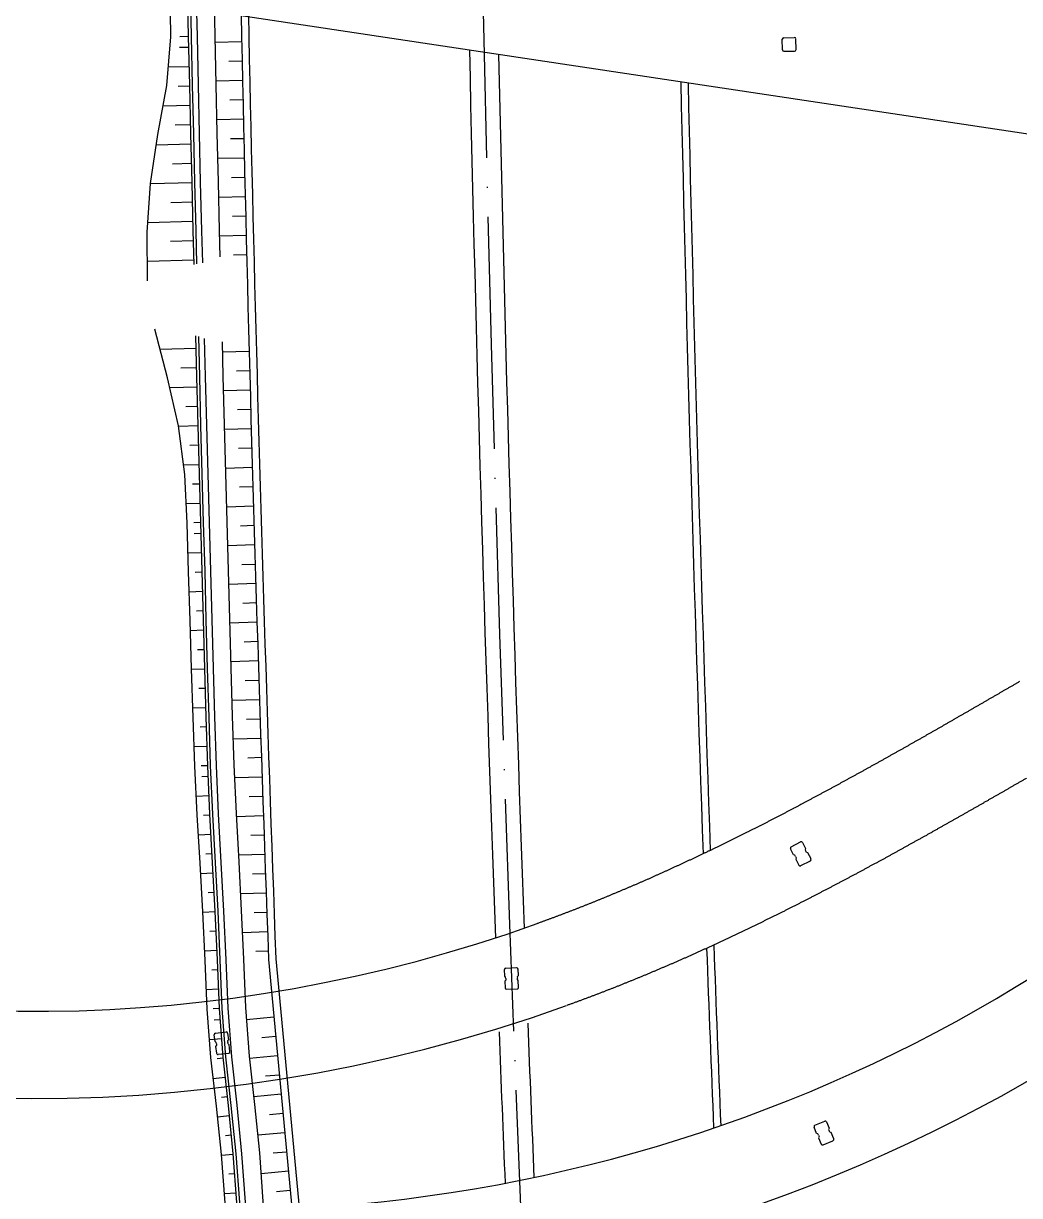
# Model space of a CAD drawing. Header units: inches. Extents: x 499362 to 502582, y 2542122 to 2545349.
# Drawn here: x 501298.8 to 501401.6, y 2543410.5 to 2543531.6 of the extents above; entities that cross this region are included whole.
import ezdxf

# ---------------------------------------------------------------- set-up
doc = ezdxf.new("R2010")
doc.units = ezdxf.units.IN
doc.header["$MEASUREMENT"] = 0
doc.linetypes.add('ACAD_ISO04W100', pattern=[30, 24, -3, 0, -3])
doc.layers.add('0-段落划分', color=2, linetype='Continuous')
doc.layers.add('桥-立柱', color=5, linetype='Continuous')

# ---------------------------------------------------------------- blocks, each defined once
blk = doc.blocks.new('A$C035667EC')
at = {"layer": '桥-立柱', "color": 1, "linetype": 'Continuous'}
for p, q in [((501377.16, 2543528.89), (501377.14, 2543529.99)), ((501377.29, 2543530.14), (501378.38, 2543530.16)), ((501378.56, 2543528.91), (501378.54, 2543530.01)), ((501377.31, 2543528.74), (501378.41, 2543528.76)), ((501378.05, 2543446.53), (501379.03, 2543447.04)), ((501379.23, 2543446.97), (501379.55, 2543446.35)), ((501378.31, 2543445.71), (501377.99, 2543446.33)), ((501378.45, 2543445.66), (501378.31, 2543445.71)), ((501379.55, 2543446.35), (501379.51, 2543446.22)), ((501379.51, 2543446.22), (501379.58, 2543446.09)), ((501379.65, 2543445.95), (501379.58, 2543446.09)), ((501379.78, 2543445.91), (501379.65, 2543445.95)), ((501380.11, 2543445.29), (501379.78, 2543445.91)), ((501378.51, 2543445.53), (501378.45, 2543445.66)), ((501378.51, 2543445.53), (501378.58, 2543445.4)), ((501378.58, 2543445.4), (501378.54, 2543445.26)), ((501378.54, 2543445.26), (501378.86, 2543444.64)), ((501379.07, 2543444.58), (501380.04, 2543445.09)), ((501348.47, 2543433.15), (501348.44, 2543433.85)), ((501348.58, 2543434), (501349.68, 2543434.04)), ((501349.84, 2543433.9), (501349.87, 2543433.2)), ((501348.57, 2543433.05), (501348.47, 2543433.15)), ((501348.58, 2543432.75), (501348.49, 2543432.65)), ((501348.49, 2543432.65), (501348.51, 2543431.95)), ((501348.58, 2543432.9), (501348.57, 2543433.05)), ((501348.58, 2543432.9), (501348.58, 2543432.75)), ((501349.87, 2543433.2), (501349.77, 2543433.1)), ((501349.77, 2543433.1), (501349.78, 2543432.95)), ((501349.78, 2543432.8), (501349.78, 2543432.95)), ((501349.88, 2543432.7), (501349.78, 2543432.8)), ((501349.91, 2543432), (501349.88, 2543432.7)), ((501348.67, 2543431.8), (501349.77, 2543431.84)), ((501318.56, 2543426.4), (501318.47, 2543427.09)), ((501318.67, 2543426.31), (501318.56, 2543426.4)), ((501318.6, 2543427.26), (501319.7, 2543427.39)), ((501318.69, 2543426.16), (501318.67, 2543426.31)), ((501319.86, 2543427.26), (501319.95, 2543426.57)), ((501319.95, 2543426.57), (501319.86, 2543426.46)), ((501319.86, 2543426.46), (501319.88, 2543426.31)), ((501319.9, 2543426.16), (501319.88, 2543426.31)), ((501318.71, 2543426.01), (501318.62, 2543425.9)), ((501318.62, 2543425.9), (501318.71, 2543425.21)), ((501318.69, 2543426.16), (501318.71, 2543426.01)), ((501318.88, 2543425.08), (501319.97, 2543425.21)), ((501320.01, 2543426.07), (501319.9, 2543426.16)), ((501320.1, 2543425.38), (501320.01, 2543426.07)), ((501380.51, 2543417.76), (501381.52, 2543418.18)), ((501381.72, 2543418.1), (501381.99, 2543417.45)), ((501380.69, 2543416.91), (501380.42, 2543417.56)), ((501380.82, 2543416.86), (501380.69, 2543416.91)), ((501380.88, 2543416.72), (501380.82, 2543416.86)), ((501380.88, 2543416.72), (501380.94, 2543416.58)), ((501381.99, 2543417.45), (501381.93, 2543417.32)), ((501381.93, 2543417.32), (501381.99, 2543417.18)), ((501382.05, 2543417.04), (501381.99, 2543417.18)), ((501382.18, 2543416.99), (501382.05, 2543417.04)), ((501382.45, 2543416.34), (501382.18, 2543416.99)), ((501380.94, 2543416.58), (501380.89, 2543416.45)), ((501380.89, 2543416.45), (501381.15, 2543415.81)), ((501381.35, 2543415.72), (501382.37, 2543416.15))]:
    blk.add_line(p, q, dxfattribs=at)
for centre, start, end in [((501377.29, 2543529.99), 91.0286, 181.0286), ((501378.39, 2543530.01), 1.0286, 91.0286), ((501377.31, 2543528.89), 181.0286, 271.0286), ((501378.41, 2543528.91), 271.0286, 1.0286), ((501379.1, 2543446.9), 27.4573, 117.4573), ((501378.12, 2543446.4), 117.4573, 207.4573), ((501379, 2543444.71), 207.4573, 297.4573), ((501379.97, 2543445.22), 297.4573, 27.4573), ((501348.59, 2543433.85), 92.1627, 182.1627), ((501349.69, 2543433.89), 2.1627, 92.1627), ((501348.66, 2543431.95), 182.1627, 272.1627), ((501349.76, 2543431.99), 272.1627, 2.1627), ((501318.62, 2543427.11), 97.0679, 187.0679), ((501319.71, 2543427.25), 7.0679, 97.0679), ((501318.86, 2543425.22), 187.0679, 277.0679), ((501319.95, 2543425.36), 277.0679, 7.0679), ((501381.58, 2543418.04), 22.561, 112.561), ((501380.56, 2543417.62), 112.561, 202.561), ((501381.29, 2543415.86), 202.561, 292.561), ((501382.31, 2543416.29), 292.561, 22.561)]:
    blk.add_arc(centre, 0.15, start, end, dxfattribs=at)
blk = doc.blocks.new('A$C3A006F90')
at = {"layer": '0-段落划分', "color": 2}
for p, q in [((501806.55, 2543459.27), (501246.95, 2543543.62)), ((501324.08, 2543434.89), (501331.6, 2543354.85)), ((501324.83, 2543434.96), (501332.35, 2543354.92))]:
    blk.add_line(p, q, dxfattribs=at)
at = {"layer": '0-段落划分', "color": 2, "linetype": 'Continuous'}
for p, q in [((501315.83, 2543530.26), (501314.92, 2543530.24)), ((501321.3, 2543529.71), (501318.58, 2543529.65)), ((501315.86, 2543529.14), (501314.88, 2543529.12)), ((501315.9, 2543527.14), (501313.73, 2543527.09)), ((501321.34, 2543527.71), (501319.98, 2543527.68)), ((501321.39, 2543525.71), (501318.66, 2543525.65)), ((501315.94, 2543525.14), (501314.75, 2543525.11)), ((501321.43, 2543523.71), (501320.07, 2543523.68)), ((501315.99, 2543523.14), (501313.18, 2543523.07)), ((501316.03, 2543521.14), (501314.43, 2543521.1)), ((501321.48, 2543521.71), (501318.76, 2543521.65)), ((501321.52, 2543519.71), (501320.16, 2543519.68)), ((501316.08, 2543519.14), (501312.48, 2543519.05)), ((501321.57, 2543517.71), (501318.85, 2543517.65)), ((501316.13, 2543517.14), (501314.15, 2543517.09)), ((501316.18, 2543515.14), (501311.88, 2543515.04)), ((501321.62, 2543515.71), (501320.26, 2543515.68)), ((501321.67, 2543513.71), (501318.94, 2543513.64)), ((501316.23, 2543513.14), (501313.98, 2543513.09)), ((501316.27, 2543511.14), (501311.61, 2543511.03)), ((501321.71, 2543511.71), (501320.35, 2543511.68)), ((501316.32, 2543509.14), (501313.94, 2543509.08)), ((501321.76, 2543509.71), (501319.04, 2543509.64)), ((501321.81, 2543507.71), (501320.45, 2543507.68)), ((501316.37, 2543507.14), (501311.57, 2543507.02)), ((501316.6, 2543498.02), (501312.87, 2543497.93)), ((501322.07, 2543497.72), (501319.34, 2543497.64)), ((501316.65, 2543496.02), (501315.02, 2543495.98)), ((501322.13, 2543495.72), (501320.76, 2543495.68)), ((501316.7, 2543494.02), (501313.88, 2543493.95)), ((501322.18, 2543493.72), (501319.44, 2543493.64)), ((501316.75, 2543492.02), (501315.54, 2543491.99)), ((501322.24, 2543491.72), (501320.86, 2543491.68)), ((501316.8, 2543490.02), (501314.78, 2543489.97)), ((501322.29, 2543489.72), (501319.54, 2543489.64)), ((501316.85, 2543488.02), (501315.95, 2543488)), ((501322.35, 2543487.72), (501320.97, 2543487.68)), ((501316.91, 2543486.02), (501315.3, 2543485.98)), ((501322.41, 2543485.72), (501319.65, 2543485.64)), ((501316.97, 2543484.02), (501316.22, 2543484)), ((501322.46, 2543483.72), (501321.09, 2543483.68)), ((501317.02, 2543482.02), (501315.58, 2543481.98)), ((501322.52, 2543481.72), (501319.77, 2543481.64)), ((501317.08, 2543480.03), (501316.38, 2543480)), ((501322.58, 2543479.72), (501321.2, 2543479.68)), ((501317.11, 2543478.9), (501316.41, 2543478.88)), ((501322.64, 2543477.72), (501319.88, 2543477.64)), ((501317.17, 2543476.9), (501315.77, 2543476.86)), ((501317.22, 2543474.9), (501316.52, 2543474.88)), ((501322.7, 2543475.72), (501321.32, 2543475.68)), ((501322.76, 2543473.73), (501319.99, 2543473.64)), ((501317.27, 2543472.9), (501315.89, 2543472.86)), ((501322.82, 2543471.73), (501321.43, 2543471.68)), ((501317.33, 2543470.9), (501316.64, 2543470.88)), ((501317.38, 2543468.9), (501316.02, 2543468.86)), ((501322.89, 2543469.73), (501320.09, 2543469.64)), ((501322.95, 2543467.73), (501321.55, 2543467.68)), ((501317.43, 2543466.9), (501316.76, 2543466.88)), ((501323.01, 2543465.73), (501320.2, 2543465.64)), ((501317.49, 2543464.9), (501316.15, 2543464.86)), ((501317.55, 2543462.9), (501316.88, 2543462.88)), ((501323.08, 2543463.73), (501321.67, 2543463.69)), ((501323.14, 2543461.73), (501320.32, 2543461.64)), ((501317.61, 2543460.9), (501316.28, 2543460.86)), ((501323.21, 2543459.73), (501321.8, 2543459.69)), ((501317.67, 2543458.91), (501317.01, 2543458.88)), ((501317.74, 2543456.91), (501316.41, 2543456.86)), ((501323.28, 2543457.73), (501320.45, 2543457.64)), ((501323.34, 2543455.74), (501321.93, 2543455.69)), ((501317.8, 2543454.91), (501317.14, 2543454.89)), ((501317.86, 2543453.78), (501317.19, 2543453.75)), ((501323.41, 2543453.74), (501320.6, 2543453.64)), ((501317.94, 2543451.78), (501316.62, 2543451.72)), ((501323.48, 2543451.74), (501322.08, 2543451.69)), ((501318.03, 2543449.78), (501317.38, 2543449.75)), ((501323.55, 2543449.74), (501320.78, 2543449.64)), ((501318.14, 2543447.79), (501316.84, 2543447.72)), ((501323.62, 2543447.74), (501322.25, 2543447.69)), ((501318.25, 2543445.79), (501317.61, 2543445.75)), ((501323.69, 2543445.74), (501321, 2543445.65)), ((501318.36, 2543443.79), (501317.07, 2543443.73)), ((501323.76, 2543443.74), (501322.43, 2543443.69)), ((501318.47, 2543441.8), (501317.83, 2543441.76)), ((501323.83, 2543441.74), (501321.21, 2543441.65)), ((501318.57, 2543439.8), (501317.3, 2543439.74)), ((501323.9, 2543439.74), (501322.61, 2543439.7)), ((501318.66, 2543437.8), (501318.03, 2543437.77)), ((501323.98, 2543437.75), (501321.41, 2543437.65)), ((501318.75, 2543435.8), (501317.49, 2543435.75)), ((501324.05, 2543435.75), (501322.77, 2543435.7)), ((501318.84, 2543433.8), (501318.21, 2543433.78)), ((501318.92, 2543431.81), (501317.65, 2543431.76)), ((501319, 2543429.81), (501318.36, 2543429.78)), ((501324.64, 2543428.92), (501321.82, 2543428.65)), ((501319.08, 2543428.66), (501318.46, 2543428.61)), ((501319.23, 2543426.67), (501317.98, 2543426.57)), ((501324.83, 2543426.93), (501323.4, 2543426.79)), ((501319.39, 2543424.67), (501318.77, 2543424.6)), ((501325.02, 2543424.93), (501322.13, 2543424.66)), ((501319.61, 2543422.68), (501318.38, 2543422.55)), ((501325.21, 2543422.94), (501323.78, 2543422.81)), ((501319.83, 2543420.7), (501319.22, 2543420.63)), ((501325.39, 2543420.95), (501322.57, 2543420.69)), ((501320.04, 2543418.71), (501318.82, 2543418.58)), ((501325.58, 2543418.96), (501324.18, 2543418.83)), ((501320.24, 2543416.72), (501319.64, 2543416.66)), ((501325.77, 2543416.97), (501322.98, 2543416.71)), ((501320.44, 2543414.73), (501319.24, 2543414.64)), ((501325.95, 2543414.98), (501324.57, 2543414.85)), ((501326.14, 2543412.99), (501323.32, 2543412.72)), ((501320.59, 2543412.73), (501319.99, 2543412.69)), ((501320.73, 2543410.74), (501319.53, 2543410.65)), ((501326.33, 2543411), (501324.9, 2543410.86))]:
    blk.add_line(p, q, dxfattribs=at)
at = {"layer": '0-段落划分', "color": 2, "linetype": 'Continuous', "flags": 128}
for points in [[(501314, 2543530.22), (501313.92, 2543535.25), (501313.93, 2543540.28), (501314.05, 2543545.31), (501314.22, 2543550.34), (501314.26, 2543555.37), (501314.26, 2543555.37)], [(501315.83, 2543530.26), (501315.72, 2543535.29), (501315.62, 2543540.31), (501315.51, 2543545.34), (501315.4, 2543550.36), (501315.3, 2543555.38), (501315.3, 2543555.38)], [(501316.13, 2543530.27), (501316.02, 2543535.29), (501315.92, 2543540.32), (501315.81, 2543545.34), (501315.7, 2543550.37), (501315.6, 2543555.39), (501315.6, 2543555.39)], [(501316.13, 2543530.27), (501316.02, 2543535.29), (501315.92, 2543540.32), (501315.81, 2543545.34), (501315.7, 2543550.37), (501315.6, 2543555.39), (501315.6, 2543555.39)], [(501316.73, 2543530.28), (501316.62, 2543535.31), (501316.52, 2543540.33), (501316.41, 2543545.35), (501316.3, 2543550.38), (501316.2, 2543555.4), (501316.2, 2543555.4)], [(501316.73, 2543530.28), (501316.62, 2543535.31), (501316.52, 2543540.33), (501316.41, 2543545.35), (501316.3, 2543550.38), (501316.2, 2543555.4), (501316.2, 2543555.4)], [(501318.56, 2543530.32), (501318.46, 2543535.34), (501318.35, 2543540.37), (501318.24, 2543545.39), (501318.13, 2543550.41), (501318.03, 2543555.43), (501318.03, 2543555.43)], [(501311.59, 2543505.02), (501311.54, 2543510.05), (501311.88, 2543515.09), (501312.65, 2543520.14), (501313.57, 2543525.19), (501314, 2543530.22), (501314, 2543530.22)], [(501316.39, 2543506.69), (501316.3, 2543510.17), (501316.18, 2543515.19), (501316.06, 2543520.22), (501315.94, 2543525.24), (501315.83, 2543530.26), (501315.83, 2543530.26)], [(501316.68, 2543506.76), (501316.6, 2543510.17), (501316.48, 2543515.2), (501316.36, 2543520.22), (501316.24, 2543525.25), (501316.13, 2543530.27), (501316.13, 2543530.27)], [(501316.68, 2543506.76), (501316.6, 2543510.17), (501316.48, 2543515.2), (501316.36, 2543520.22), (501316.24, 2543525.25), (501316.13, 2543530.27), (501316.13, 2543530.27)], [(501317.28, 2543506.88), (501317.2, 2543510.19), (501317.07, 2543515.21), (501316.96, 2543520.24), (501316.84, 2543525.26), (501316.73, 2543530.28), (501316.73, 2543530.28)], [(501317.28, 2543506.88), (501317.2, 2543510.19), (501317.07, 2543515.21), (501316.96, 2543520.24), (501316.84, 2543525.26), (501316.73, 2543530.28), (501316.73, 2543530.28)], [(501319.1, 2543507.49), (501319.03, 2543510.23), (501318.91, 2543515.26), (501318.79, 2543520.28), (501318.67, 2543525.3), (501318.56, 2543530.32), (501318.56, 2543530.32)], [(501315.67, 2543479.98), (501315.43, 2543485), (501314.77, 2543490.02), (501313.63, 2543495.01), (501312.33, 2543500.01), (501312.33, 2543500.03)], [(501317.08, 2543480.03), (501316.94, 2543485.05), (501316.8, 2543490.07), (501316.67, 2543495.1), (501316.57, 2543499.32)], [(501317.38, 2543480.03), (501317.24, 2543485.06), (501317.1, 2543490.08), (501316.97, 2543495.1), (501316.87, 2543499.27)], [(501317.38, 2543480.03), (501317.24, 2543485.06), (501317.1, 2543490.08), (501316.97, 2543495.1), (501316.87, 2543499.27)], [(501317.98, 2543480.05), (501317.84, 2543485.07), (501317.7, 2543490.1), (501317.57, 2543495.12), (501317.47, 2543499.05)], [(501317.98, 2543480.05), (501317.84, 2543485.07), (501317.7, 2543490.1), (501317.57, 2543495.12), (501317.47, 2543499.05)], [(501319.81, 2543480.11), (501319.67, 2543485.13), (501319.53, 2543490.15), (501319.4, 2543495.17), (501319.31, 2543498.71)], [(501316.48, 2543454.86), (501316.31, 2543459.89), (501316.14, 2543464.91), (501315.98, 2543469.93), (501315.82, 2543474.96), (501315.67, 2543479.98), (501315.67, 2543479.98)], [(501317.8, 2543454.91), (501317.64, 2543459.93), (501317.49, 2543464.95), (501317.35, 2543469.98), (501317.22, 2543475), (501317.08, 2543480.03), (501317.08, 2543480.03)], [(501318.1, 2543454.92), (501317.94, 2543459.94), (501317.79, 2543464.96), (501317.65, 2543469.99), (501317.52, 2543475.01), (501317.38, 2543480.03), (501317.38, 2543480.03)], [(501318.1, 2543454.92), (501317.94, 2543459.94), (501317.79, 2543464.96), (501317.65, 2543469.99), (501317.52, 2543475.01), (501317.38, 2543480.03), (501317.38, 2543480.03)], [(501318.7, 2543454.94), (501318.54, 2543459.96), (501318.39, 2543464.98), (501318.25, 2543470.01), (501318.12, 2543475.03), (501317.98, 2543480.05), (501317.98, 2543480.05)], [(501318.7, 2543454.94), (501318.54, 2543459.96), (501318.39, 2543464.98), (501318.25, 2543470.01), (501318.12, 2543475.03), (501317.98, 2543480.05), (501317.98, 2543480.05)], [(501320.54, 2543455), (501320.37, 2543460.02), (501320.22, 2543465.04), (501320.08, 2543470.06), (501319.95, 2543475.08), (501319.81, 2543480.11), (501319.81, 2543480.11)], [(501317.73, 2543429.76), (501317.54, 2543434.78), (501317.3, 2543439.8), (501317.01, 2543444.82), (501316.71, 2543449.84), (501316.48, 2543454.86), (501316.48, 2543454.86)], [(501319, 2543429.81), (501318.8, 2543434.83), (501318.57, 2543439.85), (501318.3, 2543444.87), (501318.03, 2543449.89), (501317.8, 2543454.91), (501317.8, 2543454.91)], [(501319.3, 2543429.82), (501319.1, 2543434.84), (501318.87, 2543439.86), (501318.6, 2543444.88), (501318.33, 2543449.9), (501318.1, 2543454.92), (501318.1, 2543454.92)], [(501319.3, 2543429.82), (501319.1, 2543434.84), (501318.87, 2543439.86), (501318.6, 2543444.88), (501318.33, 2543449.9), (501318.1, 2543454.92), (501318.1, 2543454.92)], [(501319.9, 2543429.84), (501319.7, 2543434.86), (501319.47, 2543439.88), (501319.2, 2543444.9), (501318.93, 2543449.92), (501318.7, 2543454.94), (501318.7, 2543454.94)], [(501319.9, 2543429.84), (501319.7, 2543434.86), (501319.47, 2543439.88), (501319.2, 2543444.9), (501318.93, 2543449.92), (501318.7, 2543454.94), (501318.7, 2543454.94)], [(501321.73, 2543429.91), (501321.53, 2543434.93), (501321.3, 2543439.95), (501321.04, 2543444.97), (501320.76, 2543449.98), (501320.54, 2543455), (501320.54, 2543455)], [(501319.84, 2543404.7), (501319.6, 2543409.72), (501319.23, 2543414.73), (501318.7, 2543419.74), (501318.13, 2543424.75), (501317.73, 2543429.76), (501317.73, 2543429.76)], [(501321.04, 2543404.75), (501320.8, 2543409.76), (501320.44, 2543414.78), (501319.93, 2543419.79), (501319.38, 2543424.79), (501319, 2543429.81), (501319, 2543429.81)], [(501321.34, 2543404.76), (501321.1, 2543409.78), (501320.74, 2543414.79), (501320.23, 2543419.8), (501319.68, 2543424.81), (501319.3, 2543429.82), (501319.3, 2543429.82)], [(501321.34, 2543404.76), (501321.1, 2543409.78), (501320.74, 2543414.79), (501320.23, 2543419.8), (501319.68, 2543424.81), (501319.3, 2543429.82), (501319.3, 2543429.82)], [(501321.94, 2543404.78), (501321.7, 2543409.8), (501321.34, 2543414.81), (501320.83, 2543419.82), (501320.28, 2543424.83), (501319.9, 2543429.84), (501319.9, 2543429.84)], [(501321.94, 2543404.78), (501321.7, 2543409.8), (501321.34, 2543414.81), (501320.83, 2543419.82), (501320.28, 2543424.83), (501319.9, 2543429.84), (501319.9, 2543429.84)], [(501323.77, 2543404.86), (501323.53, 2543409.88), (501323.17, 2543414.89), (501322.66, 2543419.9), (501322.11, 2543424.9), (501321.73, 2543429.91), (501321.73, 2543429.91)]]:
    blk.add_lwpolyline(points, dxfattribs=at)
at = {"layer": '0-段落划分', "color": 2, "flags": 128}
for points in [[(501401.64, 2543463.6, 0.000001), (501401.38, 2543463.45, 0.000004), (501401.11, 2543463.29, 0.000007), (501400.84, 2543463.13, 0.00001), (501400.57, 2543462.98, 0.000013), (501400.3, 2543462.82, 0.000015), (501400.03, 2543462.67, 0.000018), (501399.76, 2543462.51, 0.000021), (501399.49, 2543462.35, 0.000024), (501399.22, 2543462.2, 0.000026), (501398.95, 2543462.04, 0.000029), (501398.68, 2543461.89, 0.000032), (501398.41, 2543461.73, 0.000035), (501398.15, 2543461.58, 0.000038), (501397.88, 2543461.42, 0.00004), (501397.61, 2543461.26, 0.000043), (501397.34, 2543461.11, 0.000046), (501397.07, 2543460.95, 0.000049), (501396.8, 2543460.8, 0.000052), (501396.53, 2543460.64, 0.000054), (501396.26, 2543460.49, 0.000057), (501395.99, 2543460.33, 0.00006), (501395.72, 2543460.18, 0.000063), (501395.45, 2543460.02, 0.000066), (501395.18, 2543459.87, 0.000068), (501394.91, 2543459.71, 0.000071), (501394.64, 2543459.56, 0.000074), (501394.37, 2543459.4, 0.000077), (501394.11, 2543459.25, 0.000079), (501393.84, 2543459.09, 0.000082), (501393.57, 2543458.94, 0.000085), (501393.3, 2543458.78, 0.000088), (501393.03, 2543458.63, 0.000091), (501392.76, 2543458.47, 0.000093), (501392.49, 2543458.32, 0.000096), (501392.22, 2543458.17, 0.000099), (501391.95, 2543458.01, 0.000102), (501391.68, 2543457.86, 0.000105), (501391.41, 2543457.7, 0.000107), (501391.14, 2543457.55, 0.00011), (501390.87, 2543457.4, 0.000113), (501390.6, 2543457.24, 0.000116), (501390.33, 2543457.09, 0.000118), (501390.06, 2543456.94, 0.000121), (501389.79, 2543456.78, 0.000124), (501389.52, 2543456.63, 0.000126), (501389.25, 2543456.48, 0.000129), (501388.98, 2543456.33, 0.000132), (501388.7, 2543456.17, 0.000135), (501388.43, 2543456.02, 0.000138), (501388.16, 2543455.87, 0.00014), (501387.89, 2543455.72, 0.000143), (501387.62, 2543455.57, 0.000146), (501387.35, 2543455.41, 0.000149), (501387.08, 2543455.26, 0.000151), (501386.81, 2543455.11, 0.000154), (501386.54, 2543454.96, 0.000157), (501386.27, 2543454.81, 0.00016), (501385.99, 2543454.66, 0.000162), (501385.72, 2543454.51, 0.000165), (501385.45, 2543454.36, 0.000168), (501385.18, 2543454.21, 0.000171), (501384.91, 2543454.06, 0.000173), (501384.64, 2543453.91, 0.000176), (501384.36, 2543453.76, 0.000179), (501384.09, 2543453.61, 0.000182), (501383.82, 2543453.46, 0.000185), (501383.55, 2543453.31, 0.000187), (501383.27, 2543453.16, 0.00019), (501383, 2543453.01, 0.000193), (501382.73, 2543452.87, 0.000196), (501382.46, 2543452.72, 0.000198), (501382.18, 2543452.57, 0.000201), (501381.91, 2543452.42, 0.000204), (501381.64, 2543452.27, 0.000207), (501381.37, 2543452.13, 0.000209), (501381.09, 2543451.98, 0.000212), (501380.82, 2543451.83, 0.000215), (501380.55, 2543451.69, 0.000218), (501380.27, 2543451.54, 0.00022), (501380, 2543451.39, 0.000223), (501379.72, 2543451.25, 0.000226), (501379.45, 2543451.1, 0.000229), (501379.18, 2543450.96, 0.000231), (501378.9, 2543450.81, 0.000234), (501378.63, 2543450.67, 0.000237), (501378.35, 2543450.52, 0.00024), (501378.08, 2543450.38, 0.000242), (501377.8, 2543450.24, 0.000245), (501377.53, 2543450.09, 0.000248), (501377.25, 2543449.95, 0.000251), (501376.98, 2543449.8, 0.000253), (501376.7, 2543449.66, 0.000256), (501376.43, 2543449.52, 0.000259), (501376.15, 2543449.38, 0.000262), (501375.88, 2543449.24, 0.000264), (501375.6, 2543449.09, 0.000267), (501375.33, 2543448.95, 0.00027), (501375.05, 2543448.81, 0.000273), (501374.77, 2543448.67, 0.000275), (501374.5, 2543448.53, 0.000278), (501374.22, 2543448.39, 0.000281), (501373.94, 2543448.25, 0.000284), (501373.67, 2543448.11, 0.000286), (501373.39, 2543447.97, 0.000289), (501373.11, 2543447.83, 0.000292), (501372.84, 2543447.69, 0.000295), (501372.56, 2543447.56, 0.000297), (501372.28, 2543447.42, 0.0003), (501372, 2543447.28, 0.000303), (501371.73, 2543447.14, 0.000306), (501371.45, 2543447.01, 0.000308), (501371.17, 2543446.87, 0.000311), (501370.89, 2543446.73, 0.000314), (501370.61, 2543446.6, 0.000317), (501370.33, 2543446.46, 0.000319), (501370.05, 2543446.33, 0.000322), (501369.78, 2543446.19, 0.000325), (501369.5, 2543446.06, 0.000328), (501369.22, 2543445.92, 0.00033), (501368.94, 2543445.79, 0.000333), (501368.66, 2543445.66, 0.000336), (501368.38, 2543445.53, 0.000339), (501368.1, 2543445.39, 0.000341), (501367.82, 2543445.26, 0.000344), (501367.54, 2543445.13, 0.000347), (501367.26, 2543445, 0.000349), (501366.98, 2543444.87, 0.000352), (501366.7, 2543444.74, 0.000355), (501366.41, 2543444.61, 0.000358), (501366.13, 2543444.48, 0.00036), (501365.85, 2543444.35, 0.000363), (501365.57, 2543444.22, 0.000366), (501365.29, 2543444.09, 0.000369), (501365.01, 2543443.96, 0.000371), (501364.72, 2543443.83, 0.000374), (501364.44, 2543443.71, 0.000377), (501364.16, 2543443.58, 0.00038), (501363.88, 2543443.45, 0.000382), (501363.59, 2543443.33, 0.000385), (501363.31, 2543443.2, 0.000388), (501363.03, 2543443.08, 0.00039), (501362.74, 2543442.95, 0.000393), (501362.46, 2543442.83, 0.000396), (501362.18, 2543442.71, 0.000399), (501361.89, 2543442.58, 0.000401), (501361.61, 2543442.46, 0.000404), (501361.32, 2543442.34, 0.000407), (501361.04, 2543442.22, 0.00041), (501360.76, 2543442.1, 0.000412), (501360.47, 2543441.98, 0.000415), (501360.19, 2543441.86, 0.000418), (501359.9, 2543441.74, 0.000421), (501359.61, 2543441.62, 0.000423), (501359.33, 2543441.5, 0.000426), (501359.04, 2543441.38, 0.000429), (501358.76, 2543441.26, 0.000431), (501358.47, 2543441.14, 0.000434), (501358.18, 2543441.03, 0.000437), (501357.9, 2543440.91, 0.00044), (501357.61, 2543440.79, 0.000442), (501357.32, 2543440.68, 0.000445), (501357.04, 2543440.57, 0.000448), (501356.75, 2543440.45, 0.00045), (501356.46, 2543440.34, 0.000453), (501356.17, 2543440.22, 0.000456), (501355.89, 2543440.11, 0.000459), (501355.6, 2543440, 0.000461), (501355.31, 2543439.89, 0.000464), (501355.02, 2543439.78, 0.000467), (501354.73, 2543439.67, 0.00047), (501354.44, 2543439.56, 0.000472), (501354.15, 2543439.45, 0.000475), (501353.86, 2543439.34, 0.000478), (501353.57, 2543439.23, 0.00048), (501353.28, 2543439.12, 0.000483), (501352.99, 2543439.02, 0.000486), (501352.7, 2543438.91, 0.000489), (501352.41, 2543438.8, 0.000491), (501352.12, 2543438.7, 0.000497), (501351.83, 2543438.59, 0.000497)], [(501406.16, 2543455.82, 0.000001), (501405.89, 2543455.66, 0.000004), (501405.62, 2543455.5, 0.000007)], [(501402.38, 2543453.63, 0.00004), (501402.11, 2543453.47, 0.000043), (501401.84, 2543453.32, 0.000046), (501401.57, 2543453.16, 0.000049), (501401.3, 2543453, 0.000052), (501401.03, 2543452.85, 0.000054), (501400.76, 2543452.69, 0.000057), (501400.49, 2543452.54, 0.00006), (501400.22, 2543452.38, 0.000063), (501399.95, 2543452.22, 0.000066), (501399.67, 2543452.07, 0.000068), (501399.4, 2543451.91, 0.000071), (501399.13, 2543451.75, 0.000074), (501398.86, 2543451.6, 0.000077), (501398.59, 2543451.44, 0.000079), (501398.32, 2543451.29, 0.000082), (501398.04, 2543451.13, 0.000085), (501397.77, 2543450.97, 0.000088), (501397.5, 2543450.82, 0.000091), (501397.23, 2543450.66, 0.000093), (501396.95, 2543450.51, 0.000096), (501396.68, 2543450.35, 0.000099), (501396.41, 2543450.2, 0.000102), (501396.14, 2543450.04, 0.000105), (501395.86, 2543449.88, 0.000107), (501395.59, 2543449.73, 0.00011), (501395.32, 2543449.57, 0.000113), (501395.04, 2543449.42, 0.000116), (501394.77, 2543449.26, 0.000118), (501394.49, 2543449.11, 0.000121), (501394.22, 2543448.95, 0.000126), (501393.94, 2543448.8, 0.00013), (501393.67, 2543448.64, 0.000133), (501393.39, 2543448.49, 0.000136), (501393.12, 2543448.33, 0.000139), (501392.84, 2543448.18, 0.000142), (501392.57, 2543448.02, 0.000145), (501392.29, 2543447.87, 0.000148), (501392.02, 2543447.71, 0.000151), (501391.74, 2543447.56, 0.000154), (501391.47, 2543447.41, 0.000157), (501391.19, 2543447.25, 0.00016), (501390.91, 2543447.1, 0.000163), (501390.64, 2543446.94, 0.000166), (501390.36, 2543446.79, 0.000169), (501390.08, 2543446.64, 0.000172), (501389.81, 2543446.48, 0.000175), (501389.53, 2543446.33, 0.000178), (501389.25, 2543446.18, 0.000181), (501388.98, 2543446.02, 0.000184), (501388.7, 2543445.87, 0.000187), (501388.42, 2543445.72, 0.00019), (501388.14, 2543445.57, 0.000193), (501387.87, 2543445.41, 0.000196), (501387.59, 2543445.26, 0.000199), (501387.31, 2543445.11, 0.000202), (501387.03, 2543444.96, 0.000205), (501386.75, 2543444.81, 0.000208), (501386.47, 2543444.66, 0.000211), (501386.19, 2543444.51, 0.000214), (501385.91, 2543444.35, 0.000217), (501385.63, 2543444.2, 0.00022), (501385.35, 2543444.05, 0.000223), (501385.07, 2543443.9, 0.000226), (501384.79, 2543443.75, 0.000229), (501384.51, 2543443.6, 0.000232), (501384.23, 2543443.45, 0.000235), (501383.95, 2543443.3, 0.000238), (501383.67, 2543443.15, 0.000241), (501383.39, 2543443, 0.000244), (501383.11, 2543442.86, 0.000247), (501382.82, 2543442.71, 0.00025), (501382.54, 2543442.56, 0.000253), (501382.26, 2543442.41, 0.000256), (501381.98, 2543442.26, 0.00026), (501381.7, 2543442.11, 0.000263), (501381.41, 2543441.97, 0.000266), (501381.13, 2543441.82, 0.000269), (501380.85, 2543441.67, 0.000272), (501380.56, 2543441.52, 0.000275), (501380.28, 2543441.38, 0.000278), (501379.99, 2543441.23, 0.000281), (501379.71, 2543441.09, 0.000284), (501379.43, 2543440.94, 0.000287), (501379.14, 2543440.79, 0.000291), (501378.86, 2543440.65, 0.000294), (501378.57, 2543440.5, 0.000297), (501378.28, 2543440.36, 0.0003), (501378, 2543440.22, 0.000303), (501377.71, 2543440.07, 0.000306), (501377.43, 2543439.93, 0.000309), (501377.14, 2543439.78, 0.000312), (501376.85, 2543439.64, 0.000316), (501376.57, 2543439.5, 0.000319), (501376.28, 2543439.35, 0.000322), (501375.99, 2543439.21, 0.000325), (501375.7, 2543439.07, 0.000328), (501375.42, 2543438.93, 0.000331), (501375.13, 2543438.79, 0.000335), (501374.84, 2543438.65, 0.000338), (501374.55, 2543438.51, 0.000341), (501374.26, 2543438.37, 0.000344), (501373.97, 2543438.23, 0.000347), (501373.68, 2543438.09, 0.00035), (501373.39, 2543437.95, 0.000354), (501373.1, 2543437.81, 0.000357), (501372.81, 2543437.67, 0.00036), (501372.52, 2543437.53, 0.000363), (501372.23, 2543437.39, 0.000366), (501371.94, 2543437.25, 0.00037), (501371.65, 2543437.12, 0.000373), (501371.36, 2543436.98, 0.000376), (501371.07, 2543436.84, 0.000379), (501370.77, 2543436.71, 0.000382), (501370.48, 2543436.57, 0.000386), (501370.19, 2543436.44, 0.000389), (501369.89, 2543436.3, 0.000392), (501369.6, 2543436.17, 0.000395), (501369.31, 2543436.03, 0.000399), (501369.01, 2543435.9, 0.000402), (501368.72, 2543435.76, 0.000405), (501368.43, 2543435.63, 0.000408), (501368.13, 2543435.5, 0.000412), (501367.84, 2543435.37, 0.000415), (501367.54, 2543435.23, 0.000418), (501367.24, 2543435.1, 0.000421), (501366.95, 2543434.97, 0.000425), (501366.65, 2543434.84, 0.000428), (501366.36, 2543434.71, 0.000431), (501366.06, 2543434.58, 0.000434), (501365.76, 2543434.45, 0.000438), (501365.47, 2543434.32, 0.000441), (501365.17, 2543434.19, 0.000444), (501364.87, 2543434.07, 0.000448), (501364.57, 2543433.94, 0.000451), (501364.27, 2543433.81, 0.000454), (501363.97, 2543433.69, 0.000457), (501363.68, 2543433.56, 0.000461), (501363.38, 2543433.43, 0.000464), (501363.08, 2543433.31, 0.000467), (501362.78, 2543433.18, 0.000471), (501362.48, 2543433.06, 0.000474), (501362.18, 2543432.94, 0.000477), (501361.88, 2543432.81, 0.000481), (501361.57, 2543432.69, 0.000484), (501361.27, 2543432.57, 0.000487), (501360.97, 2543432.45, 0.000491), (501360.67, 2543432.32, 0.000494), (501360.37, 2543432.2, 0.000497), (501360.06, 2543432.08, 0.000501), (501359.76, 2543431.96, 0.000504), (501359.46, 2543431.84, 0.000507), (501359.15, 2543431.73, 0.000511), (501358.85, 2543431.61, 0.000514), (501358.55, 2543431.49, 0.000517), (501358.24, 2543431.37, 0.000521), (501357.94, 2543431.26, 0.000524), (501357.63, 2543431.14, 0.000528), (501357.33, 2543431.03, 0.000531), (501357.02, 2543430.91, 0.000534), (501356.72, 2543430.8, 0.000538), (501356.41, 2543430.68, 0.000541), (501356.1, 2543430.57, 0.000544), (501355.8, 2543430.46, 0.000548), (501355.49, 2543430.34, 0.000551), (501355.18, 2543430.23, 0.000527), (501354.89, 2543430.13, 0.000527)]]:
    blk.add_lwpolyline(points, format="xyb", dxfattribs=at)
at = {"layer": '0-段落划分', "color": 6, "linetype": 'ACAD_ISO04W100'}
blk.add_arc((507344.92, 2543658.92), 6000, 174.220781, 192.567374, dxfattribs=at)
at = {"layer": '0-段落划分', "color": 2}
for centre, radius, start, end in [((501299.78, 2543583.53), 154, 138.4003, 289.7538), ((507344.92, 2543658.92), 6025, 180.715395, 182.130574), ((507344.92, 2543658.92), 6024.25, 180.715395, 182.130574), ((507344.92, 2543658.92), 6001.5, 181.241743, 182.118081), ((507344.92, 2543658.92), 5998.5, 181.2467, 182.109582), ((507344.92, 2543658.92), 5979.75, 181.277791, 182.042476), ((507344.92, 2543658.92), 5979, 181.279039, 182.03934), ((501299.78, 2543583.53), 163, 206.6082, 289.7538), ((501318.71, 2543567.94), 168, 269.9534, 329.6131), ((501318.71, 2543567.94), 159, 269.9534, 325.7374), ((500833.57, 2543058.92), 514, 11.64, 47.4926), ((500833.57, 2543058.92), 521, 11.6534, 46.3908), ((507344.92, 2543658.92), 5979.75, 182.136117, 182.3143), ((507344.92, 2543658.92), 5979, 182.133137, 182.312149), ((507344.92, 2543658.92), 5998.5, 182.203451, 182.355818), ((507344.92, 2543658.92), 6001.5, 182.210895, 182.360352)]:
    blk.add_arc(centre, radius, start, end, dxfattribs=at)
at = {"layer": '0-段落划分', "color": 2, "linetype": 'Continuous'}
blk.add_blockref('A$C035667EC', (0, 0), dxfattribs=at)

msp = doc.modelspace()

# ---------------------------------------------------------------- block references
at = {"layer": '0-段落划分'}
msp.add_blockref('A$C3A006F90', (0, 0), dxfattribs=at)

doc.saveas('drawing.dxf')
